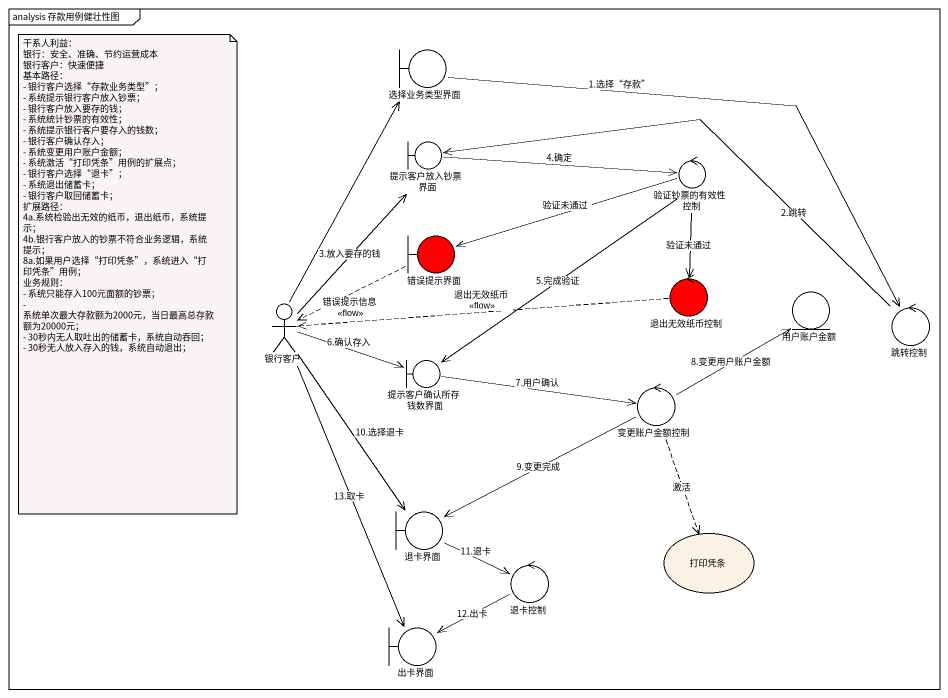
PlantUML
@startuml
mainframe analysis 存款用例健壮性图
boundary 选择业务类型界面
boundary 提示客户放入钞票界面
control 验证钞票的有效性控制
boundary 错误提示界面 #FF0000
control 退出无效纸币控制 #FF0000
actor 银行客户
entity 用户账户金额
control 跳转控制
boundary 提示客户确认所存钱数界面
control 变更账户金额控制
boundary 退卡界面
usecase 打印凭条
control 退卡控制
boundary 出卡界面
选择业务类型界面 -right-> 跳转控制 : 1.选择“存款”
提示客户放入钞票界面 -right-> 验证钞票的有效性控制 : 4.确定
验证钞票的有效性控制 -left-> 错误提示界面 : 验证未通过
验证钞票的有效性控制 --> 退出无效纸币控制 : 验证未通过
验证钞票的有效性控制 --> 提示客户确认所存钱数界面 : 5.完成验证
错误提示界面 .left.> 银行客户 : 错误提示信息\n<<flow>>
退出无效纸币控制 .left.> 银行客户 : 退出无效纸币\n<<flow>>
银行客户 -up-> 选择业务类型界面
银行客户 -up-> 提示客户放入钞票界面 : 3.放入要存的钱
银行客户 -right-> 提示客户确认所存钱数界面 : 6.确认存入
银行客户 --> 退卡界面 : 10.选择退卡
银行客户 --> 出卡界面 : 13.取卡
跳转控制 -left-> 提示客户放入钞票界面 : 2.跳转
提示客户确认所存钱数界面 -right-> 变更账户金额控制 : 7.用户确认
变更账户金额控制 -up-> 用户账户金额 : 8.变更用户账户金额
变更账户金额控制 -left-> 退卡界面 : 9.变更完成
变更账户金额控制 ..> 打印凭条 : 激活
退卡界面 -right-> 退卡控制 : 11.退卡
退卡控制 -left-> 出卡界面 : 12.出卡
note as N1
  干系人利益：
  银行：安全、准确、节约运营成本
  银行客户：快速便捷
  基本路径：
  - 银行客户选择“存款业务类型”；
  - 系统提示银行客户放入钞票；
  - 银行客户放入要存的钱；
  - 系统统计钞票的有效性；
  - 系统提示银行客户要存入的钱数；
  - 银行客户确认存入；
  - 系统变更用户账户金额；
  - 系统激活“打印凭条”用例的扩展点；
  - 银行客户选择“退卡”；
  - 系统退出储蓄卡；
  - 银行客户取回储蓄卡；
  扩展路径：
  4a.系统检验出无效的纸币，退出纸币，系统提示；
  4b.银行客户放入的钞票不符合业务逻辑，系统提示；
  8a.如果用户选择“打印凭条”，系统进入“打印凭条”用例；
  业务规则：
  - 系统只能存入100元面额的钞票；
  - 系统单次最大存款额为2000元，当日最高总存款额为20000元；
  - 30秒内无人取吐出的储蓄卡，系统自动吞回；
  - 30秒无人放入存入的钱，系统自动退出；
end note
@enduml
